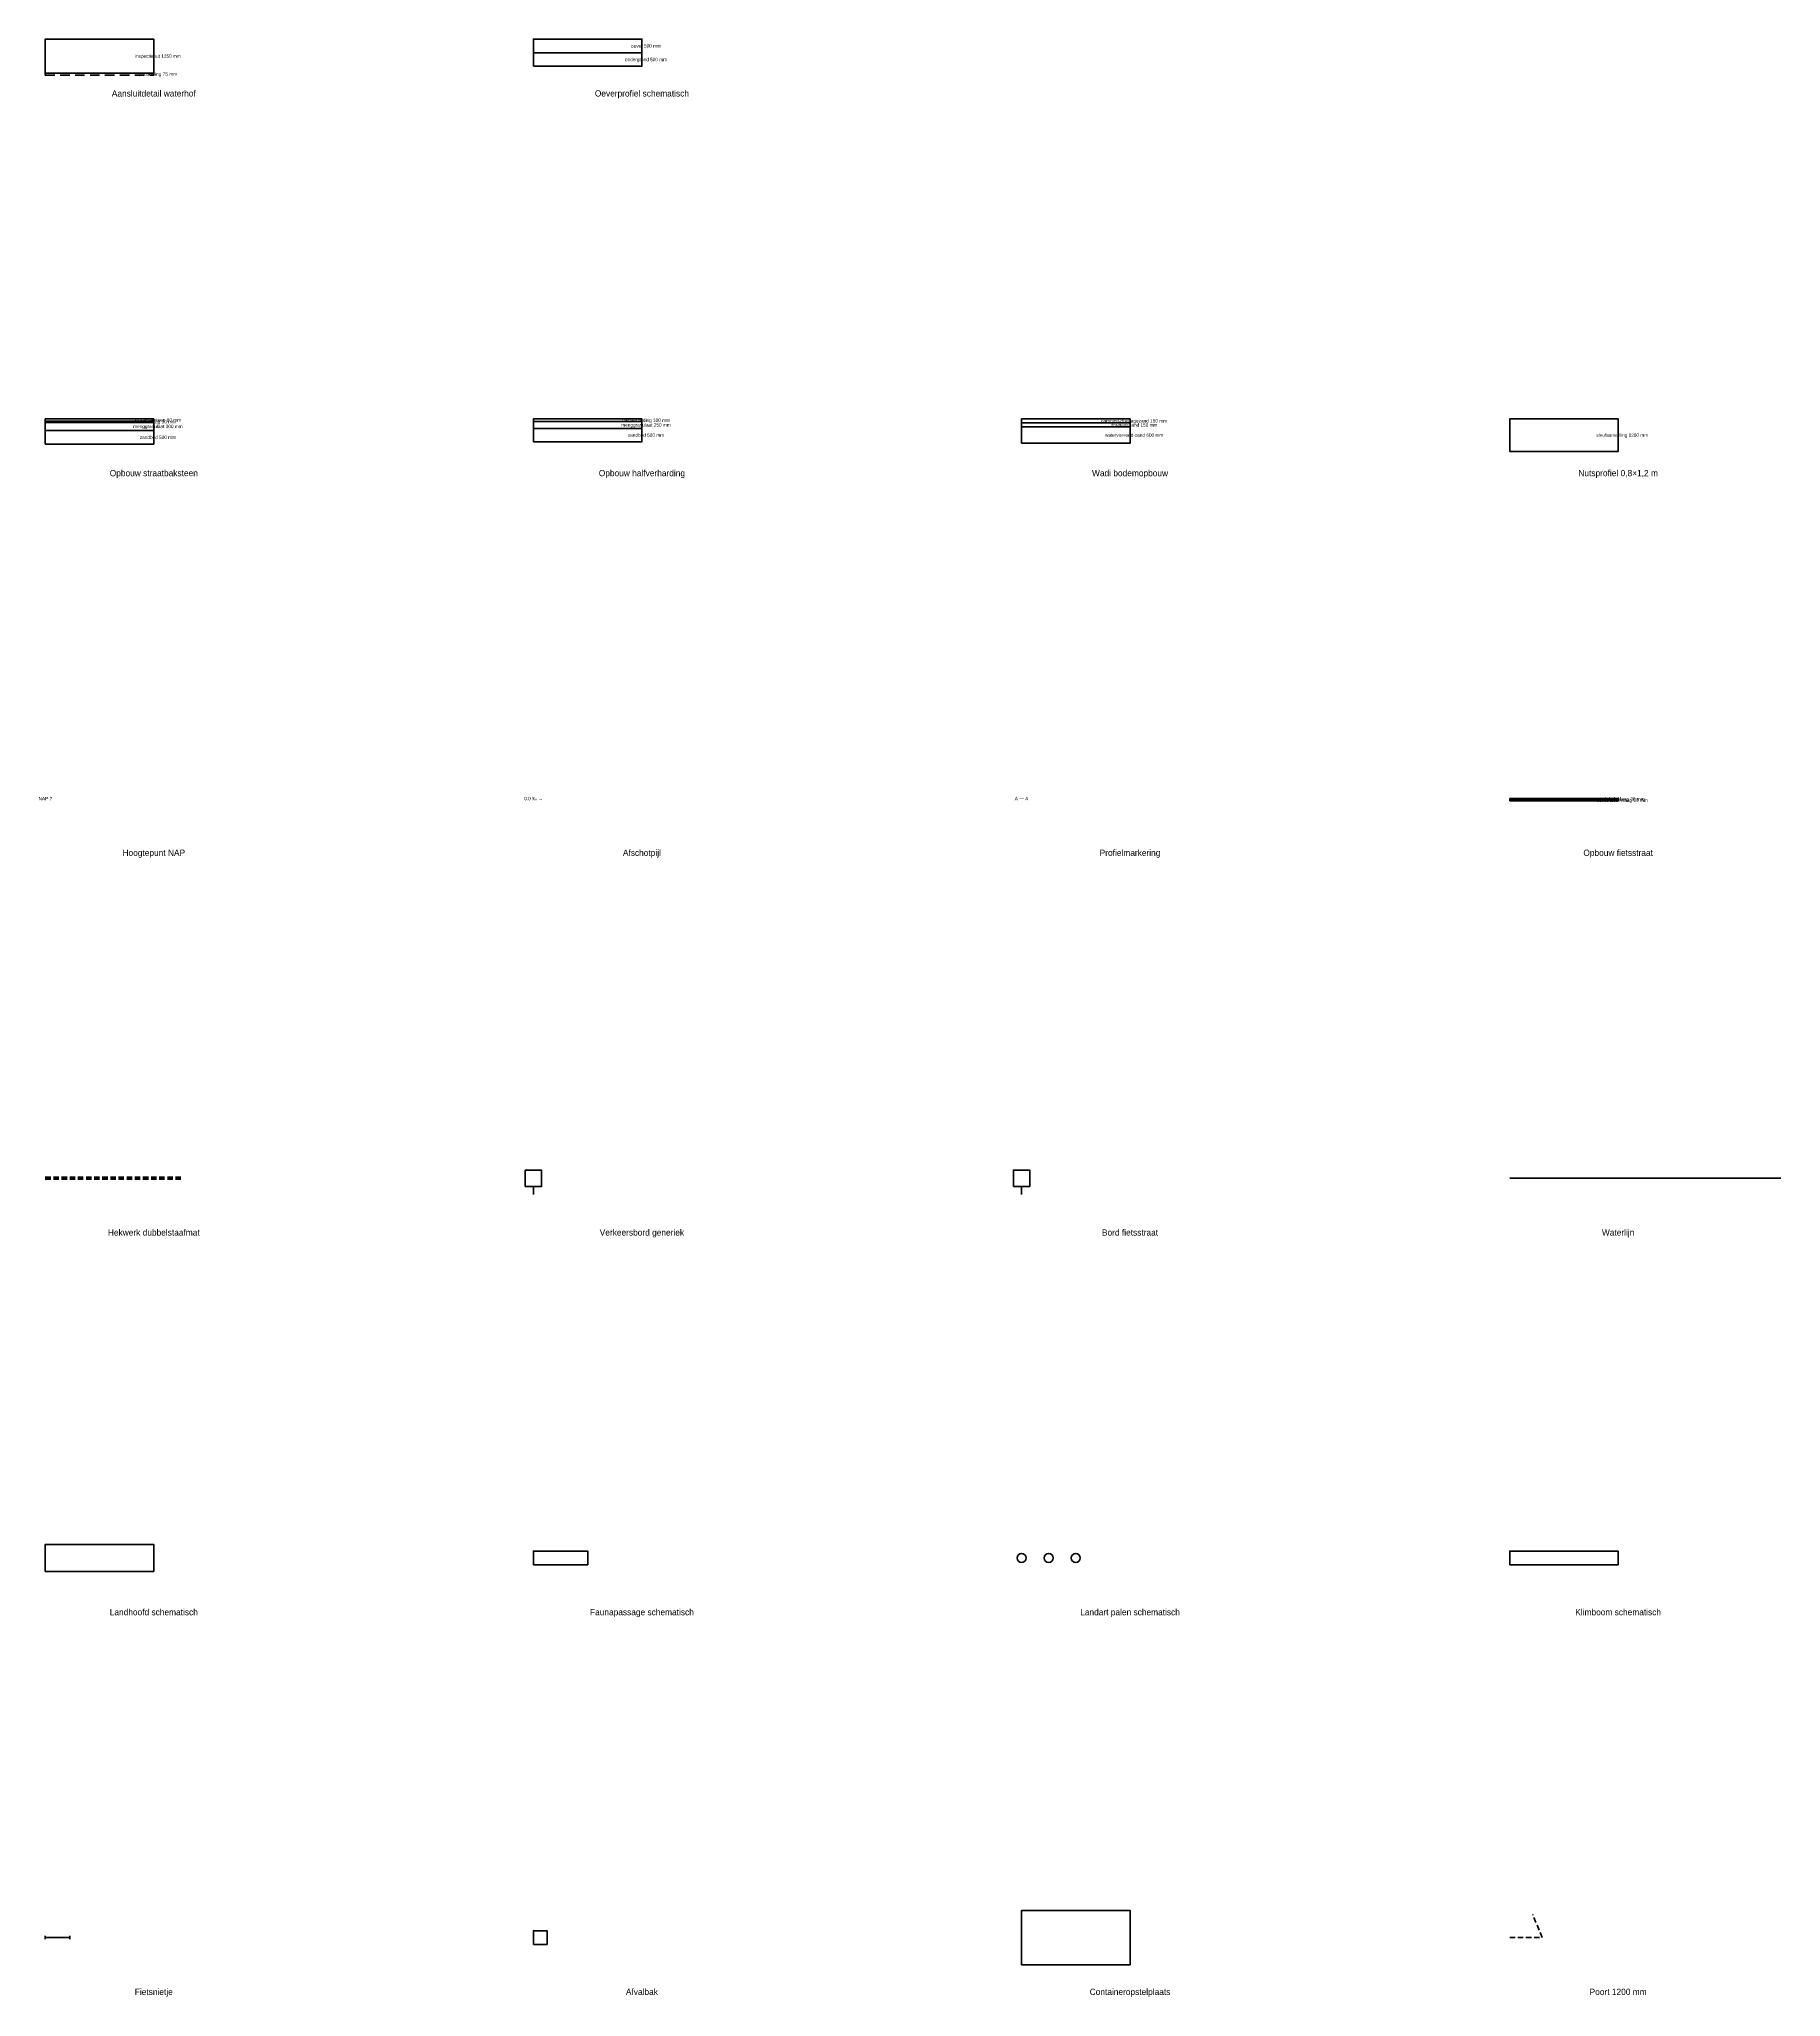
# Model space of a CAD drawing. Header units: metres. Extents: x -2 to 64, y -2 to 322.
# Drawn here: x -0.2 to 64, y 249.8 to 322 of the extents above; entities that cross this region are included whole.
import ezdxf
from ezdxf.enums import TextEntityAlignment as Align

# ---------------------------------------------------------------- set-up
doc = ezdxf.new("R2010")
doc.units = ezdxf.units.M
doc.header["$MEASUREMENT"] = 0
doc.linetypes.add('IE-TERREINAFSCHEIDING_KUNSTMATIG-SO', pattern=[11, 4, -1, 4, -2])
doc.linetypes.add('RI-PERS-SO', pattern=[22, 7, -4, 7, -4])
for name, color, linetype, lineweight in [('N-XX-AL-PROFIELBALK-T', 7, 'CONTINUOUS', 25), ('N-XX-FV-FAUNAPASSAGE-G', 80, 'CONTINUOUS', 35), ('N-XX-GW-GROND_TEELAARDE-G', 7, 'CONTINUOUS', 35), ('N-XX-GW-GROND_TEELAARDE-T', 7, 'CONTINUOUS', 35), ('N-XX-GW-GROND_ZAND-G', 7, 'CONTINUOUS', 35), ('N-XX-GW-GROND_ZAND-T', 7, 'CONTINUOUS', 35), ('N-XX-GW-GROND_ZAND_CUNETZAND-G', 7, 'CONTINUOUS', 35), ('N-XX-GW-GROND_ZAND_CUNETZAND-T', 7, 'CONTINUOUS', 35), ('N-XX-GW-GROND_ZAND_DRAINEERZAND-G', 7, 'CONTINUOUS', 35), ('N-XX-GW-GROND_ZAND_DRAINEERZAND-T', 7, 'CONTINUOUS', 35), ('N-XX-GW-HOOGTE_AFWERKHOOGTE-T', 7, 'CONTINUOUS', 35), ('N-XX-GW-TALUD-G', 90, 'CONTINUOUS', 35), ('N-XX-GW-TALUD-T', 90, 'CONTINUOUS', 35), ('N-XX-GW-WATERGANG_WATERLIJN-G', 150, 'CONTINUOUS', 35), ('N-XX-IE-AFVAL APART PLAATS-S', 7, 'CONTINUOUS', 35), ('N-XX-IE-KUNSTOBJECT-S', 7, 'CONTINUOUS', 35), ('N-XX-IE-MEUBILAIR_WEGMEUBILAIR_AFVALBAK-S', 7, 'CONTINUOUS', 35), ('N-XX-IE-MEUBILAIR_WEGMEUBILAIR_FIETSENREK-S', 7, 'CONTINUOUS', 35), ('N-XX-IE-MEUBILAIR_WEGMEUBILAIR_SPEELTOESTEL-S', 7, 'CONTINUOUS', 35), ('N-XX-IE-TERREINAFSCHEIDING_KUNSTMATIG_HEKWERK-G', 20, 'IE-TERREINAFSCHEIDING_KUNSTMATIG-SO', 35), ('N-XX-KW-KUNSTWERK_LANDHOOFD-G', 170, 'CONTINUOUS', 35), ('N-XX-RI-PERSLEIDING-G', 210, 'RI-PERS-SO', 35), ('N-XX-RI-PERSLEIDING-T', 210, 'RI-PERS-SO', 35), ('N-XX-RI-PERSLEIDING_RIOOLPUT-G', 210, 'CONTINUOUS', 35), ('N-XX-RI-PERSLEIDING_RIOOLPUT-T', 210, 'CONTINUOUS', 35), ('N-XX-VH-FUNDERING_GRANULAAT_MENG-G', 7, 'CONTINUOUS', 35), ('N-XX-VH-FUNDERING_GRANULAAT_MENG-T', 7, 'CONTINUOUS', 35), ('N-XX-VH-FUNDERING_ZAND-G', 7, 'CONTINUOUS', 35), ('N-XX-VH-FUNDERING_ZAND-T', 7, 'CONTINUOUS', 35), ('N-XX-VH-GESLOTENVERHARDING_ASFALT-G', 10, 'CONTINUOUS', 35), ('N-XX-VH-GESLOTENVERHARDING_ASFALT-T', 10, 'CONTINUOUS', 35), ('N-XX-VH-GESLOTENVERHARDING_ASFALT_ROOD-G', 10, 'CONTINUOUS', 35), ('N-XX-VH-GESLOTENVERHARDING_ASFALT_ROOD-T', 10, 'CONTINUOUS', 35), ('N-XX-VH-HALFVERHARDING-G', 130, 'CONTINUOUS', 35), ('N-XX-VH-HALFVERHARDING-T', 130, 'CONTINUOUS', 35), ('N-XX-VH-OPENVERHARDING_STRAATBAKSTEEN-G', 90, 'CONTINUOUS', 35), ('N-XX-VH-OPENVERHARDING_STRAATBAKSTEEN-T', 90, 'CONTINUOUS', 35), ('N-XX-VW-VERKEERSTEKEN_BORD-S', 7, 'CONTINUOUS', 35)]:
    doc.layers.add(name, color=color, linetype=linetype, lineweight=lineweight)
doc.layers.add('N-XX-AL-TEKENBLAD_VERKLARING-T', color=7, linetype='Continuous')

msp = doc.modelspace()

# ---------------------------------------------------------------- linework, layer by layer
at = {"layer": 'N-XX-FV-FAUNAPASSAGE-G', "ltscale": 0.05}
msp.add_lwpolyline([(18, 265.75), (20, 265.75), (20, 266.25), (18, 266.25)], close=True, dxfattribs=at)
at = {"layer": 'N-XX-GW-GROND_TEELAARDE-G', "ltscale": 0.05}
msp.add_lwpolyline([(36, 307.85), (40, 307.85), (40, 308), (36, 308)], close=True, dxfattribs=at)
at = {"layer": 'N-XX-GW-GROND_ZAND-G', "ltscale": 0.05}
for points in [[(18, 321), (22, 321), (22, 321.5), (18, 321.5)], [(36, 307.1), (40, 307.1), (40, 307.7), (36, 307.7)], [(54, 306.8), (58, 306.8), (58, 308), (54, 308)]]:
    msp.add_lwpolyline(points, close=True, dxfattribs=at)
at = {"layer": 'N-XX-GW-GROND_ZAND_CUNETZAND-G', "ltscale": 0.05}
for points in [[(0, 307.07), (4, 307.07), (4, 307.57), (0, 307.57)], [(18, 307.15), (22, 307.15), (22, 307.65), (18, 307.65)]]:
    msp.add_lwpolyline(points, close=True, dxfattribs=at)
at = {"layer": 'N-XX-GW-GROND_ZAND_DRAINEERZAND-G', "ltscale": 0.05}
msp.add_lwpolyline([(36, 307.7), (40, 307.7), (40, 307.85), (36, 307.85)], close=True, dxfattribs=at)
at = {"layer": 'N-XX-GW-TALUD-G', "ltscale": 0.05}
msp.add_lwpolyline([(18, 321.5), (22, 321.5), (22, 322), (18, 322)], close=True, dxfattribs=at)
at = {"layer": 'N-XX-GW-WATERGANG_WATERLIJN-G', "ltscale": 0.05}
msp.add_lwpolyline([(54, 280), (64, 280)], dxfattribs=at)
at = {"layer": 'N-XX-IE-AFVAL APART PLAATS-S', "ltscale": 0.05}
msp.add_lwpolyline([(36, 251), (40, 251), (40, 253), (36, 253)], close=True, dxfattribs=at)
at = {"layer": 'N-XX-IE-KUNSTOBJECT-S', "ltscale": 0.05}
for centre in [(36, 266), (37, 266), (38, 266)]:
    msp.add_circle(centre, 0.167, dxfattribs=at)
at = {"layer": 'N-XX-IE-MEUBILAIR_WEGMEUBILAIR_AFVALBAK-S', "ltscale": 0.05}
msp.add_lwpolyline([(18, 251.75), (18.5, 251.75), (18.5, 252.25), (18, 252.25)], close=True, dxfattribs=at)
at = {"layer": 'N-XX-IE-MEUBILAIR_WEGMEUBILAIR_FIETSENREK-S', "ltscale": 0.05}
for points in [[(0, 251.94), (0, 252.06)], [(0, 252), (0.9, 252)], [(0.9, 251.94), (0.9, 252.06)]]:
    msp.add_lwpolyline(points, dxfattribs=at)
at = {"layer": 'N-XX-IE-MEUBILAIR_WEGMEUBILAIR_SPEELTOESTEL-S', "ltscale": 0.05}
msp.add_lwpolyline([(54, 265.75), (58, 265.75), (58, 266.25), (54, 266.25)], close=True, dxfattribs=at)
at = {"layer": 'N-XX-IE-TERREINAFSCHEIDING_KUNSTMATIG_HEKWERK-G', "ltscale": 0.05}
for points in [[(0, 280.04), (5, 280.04)], [(0, 280), (5, 280)], [(0, 279.96), (5, 279.96)], [(54, 252), (55.2, 252), (54.848, 252.848)]]:
    msp.add_lwpolyline(points, dxfattribs=at)
at = {"layer": 'N-XX-KW-KUNSTWERK_LANDHOOFD-G', "ltscale": 0.05}
msp.add_lwpolyline([(0, 265.5), (4, 265.5), (4, 266.5), (0, 266.5)], close=True, dxfattribs=at)
at = {"layer": 'N-XX-RI-PERSLEIDING-G', "ltscale": 0.05}
msp.add_lwpolyline([(0, 320.675), (4, 320.675), (4, 320.75), (0, 320.75)], close=True, dxfattribs=at)
at = {"layer": 'N-XX-RI-PERSLEIDING_RIOOLPUT-G', "ltscale": 0.05}
msp.add_lwpolyline([(0, 320.75), (4, 320.75), (4, 322), (0, 322)], close=True, dxfattribs=at)
at = {"layer": 'N-XX-VH-FUNDERING_GRANULAAT_MENG-G', "ltscale": 0.05}
for points in [[(0, 307.57), (4, 307.57), (4, 307.87), (0, 307.87)], [(18, 307.65), (22, 307.65), (22, 307.9), (18, 307.9)]]:
    msp.add_lwpolyline(points, close=True, dxfattribs=at)
at = {"layer": 'N-XX-VH-FUNDERING_ZAND-G', "ltscale": 0.05}
msp.add_lwpolyline([(0, 307.87), (4, 307.87), (4, 307.92), (0, 307.92)], close=True, dxfattribs=at)
at = {"layer": 'N-XX-VH-GESLOTENVERHARDING_ASFALT-G', "ltscale": 0.05}
msp.add_lwpolyline([(54, 293.91), (58, 293.91), (58, 293.97), (54, 293.97)], close=True, dxfattribs=at)
at = {"layer": 'N-XX-VH-GESLOTENVERHARDING_ASFALT_ROOD-G', "ltscale": 0.05}
msp.add_lwpolyline([(54, 293.97), (58, 293.97), (58, 294), (54, 294)], close=True, dxfattribs=at)
at = {"layer": 'N-XX-VH-HALFVERHARDING-G', "ltscale": 0.05}
msp.add_lwpolyline([(18, 307.9), (22, 307.9), (22, 308), (18, 308)], close=True, dxfattribs=at)
at = {"layer": 'N-XX-VH-OPENVERHARDING_STRAATBAKSTEEN-G', "ltscale": 0.05}
msp.add_lwpolyline([(0, 307.92), (4, 307.92), (4, 308), (0, 308)], close=True, dxfattribs=at)
at = {"layer": 'N-XX-VW-VERKEERSTEKEN_BORD-S', "ltscale": 0.05}
for points in [[(17.7, 279.7), (18.3, 279.7), (18.3, 280.3), (17.7, 280.3)], [(35.7, 279.7), (36.3, 279.7), (36.3, 280.3), (35.7, 280.3)]]:
    msp.add_lwpolyline(points, close=True, dxfattribs=at)
for points in [[(18, 279.7), (18, 279.4)], [(36, 279.7), (36, 279.4)]]:
    msp.add_lwpolyline(points, dxfattribs=at)

# ---------------------------------------------------------------- texts
at = {"layer": 'N-XX-AL-PROFIELBALK-T', "ltscale": 0.05}
msp.add_text('A — A', height=0.125, dxfattribs=at).set_placement((36, 294), align=Align.MIDDLE_CENTER)
at = {"layer": 'N-XX-AL-TEKENBLAD_VERKLARING-T'}
for s, p in [('Aansluitdetail waterhof', (4, 320)), ('Oeverprofiel schematisch', (22, 320)), ('Opbouw straatbaksteen', (4, 306)), ('Opbouw halfverharding', (22, 306)), ('Wadi bodemopbouw', (40, 306)), ('Nutsprofiel 0,8×1,2 m', (58, 306)), ('Hoogtepunt NAP', (4, 292)), ('Afschotpijl', (22, 292)), ('Profielmarkering', (40, 292)), ('Opbouw fietsstraat', (58, 292)), ('Hekwerk dubbelstaafmat', (4, 278)), ('Verkeersbord generiek', (22, 278)), ('Bord fietsstraat', (40, 278)), ('Waterlijn', (58, 278)), ('Landhoofd schematisch', (4, 264)), ('Faunapassage schematisch', (22, 264)), ('Landart palen schematisch', (40, 264)), ('Klimboom schematisch', (58, 264)), ('Fietsnietje', (4, 250)), ('Afvalbak', (22, 250)), ('Containeropstelplaats', (40, 250)), ('Poort 1200 mm', (58, 250))]:
    msp.add_text(s, height=0.23, dxfattribs=at).set_placement(p, align=Align.MIDDLE_CENTER)
at = {"layer": 'N-XX-GW-GROND_TEELAARDE-T', "ltscale": 0.05}
msp.add_text('compost-drainagezand 150 mm', height=0.125, dxfattribs=at).set_placement((40.15, 307.925), align=Align.MIDDLE_CENTER)
at = {"layer": 'N-XX-GW-GROND_ZAND-T', "ltscale": 0.05}
for s, p in [('ondergrond 500 mm', (22.15, 321.25)), ('watervoerend-zand 600 mm', (40.15, 307.4)), ('sleufaanvulling 1200 mm', (58.15, 307.4))]:
    msp.add_text(s, height=0.125, dxfattribs=at).set_placement(p, align=Align.MIDDLE_CENTER)
at = {"layer": 'N-XX-GW-GROND_ZAND_CUNETZAND-T', "ltscale": 0.05}
for p in [(4.15, 307.32), (22.15, 307.4)]:
    msp.add_text('zandbed 500 mm', height=0.125, dxfattribs=at).set_placement(p, align=Align.MIDDLE_CENTER)
at = {"layer": 'N-XX-GW-GROND_ZAND_DRAINEERZAND-T', "ltscale": 0.05}
msp.add_text('drainagezand 150 mm', height=0.125, dxfattribs=at).set_placement((40.15, 307.775), align=Align.MIDDLE_CENTER)
at = {"layer": 'N-XX-GW-HOOGTE_AFWERKHOOGTE-T', "ltscale": 0.05}
for s, p in [('NAP ?', (0, 294)), ('0.0 ‰ →', (18, 294))]:
    msp.add_text(s, height=0.125, dxfattribs=at).set_placement(p, align=Align.MIDDLE_CENTER)
at = {"layer": 'N-XX-GW-TALUD-T', "ltscale": 0.05}
msp.add_text('oever 500 mm', height=0.125, dxfattribs=at).set_placement((22.15, 321.75), align=Align.MIDDLE_CENTER)
at = {"layer": 'N-XX-RI-PERSLEIDING-T', "ltscale": 0.05}
msp.add_text('persleiding 75 mm', height=0.125, dxfattribs=at).set_placement((4.15, 320.712), align=Align.MIDDLE_CENTER)
at = {"layer": 'N-XX-RI-PERSLEIDING_RIOOLPUT-T', "ltscale": 0.05}
msp.add_text('inspectieput 1250 mm', height=0.125, dxfattribs=at).set_placement((4.15, 321.375), align=Align.MIDDLE_CENTER)
at = {"layer": 'N-XX-VH-FUNDERING_GRANULAAT_MENG-T', "ltscale": 0.05}
for s, p in [('menggranulaat 300 mm', (4.15, 307.72)), ('menggranulaat 250 mm', (22.15, 307.775))]:
    msp.add_text(s, height=0.125, dxfattribs=at).set_placement(p, align=Align.MIDDLE_CENTER)
at = {"layer": 'N-XX-VH-FUNDERING_ZAND-T', "ltscale": 0.05}
msp.add_text('straatlaag 50 mm', height=0.125, dxfattribs=at).set_placement((4.15, 307.895), align=Align.MIDDLE_CENTER)
at = {"layer": 'N-XX-VH-GESLOTENVERHARDING_ASFALT-T', "ltscale": 0.05}
msp.add_text('asfalt-tussenlaag 60 mm', height=0.125, dxfattribs=at).set_placement((58.15, 293.94), align=Align.MIDDLE_CENTER)
at = {"layer": 'N-XX-VH-GESLOTENVERHARDING_ASFALT_ROOD-T', "ltscale": 0.05}
msp.add_text('asfalt-deklaag 30 mm', height=0.125, dxfattribs=at).set_placement((58.15, 293.985), align=Align.MIDDLE_CENTER)
at = {"layer": 'N-XX-VH-HALFVERHARDING-T', "ltscale": 0.05}
msp.add_text('halfverharding 100 mm', height=0.125, dxfattribs=at).set_placement((22.15, 307.95), align=Align.MIDDLE_CENTER)
at = {"layer": 'N-XX-VH-OPENVERHARDING_STRAATBAKSTEEN-T', "ltscale": 0.05}
msp.add_text('straatbaksteen 80 mm', height=0.125, dxfattribs=at).set_placement((4.15, 307.96), align=Align.MIDDLE_CENTER)

doc.saveas('drawing.dxf')
